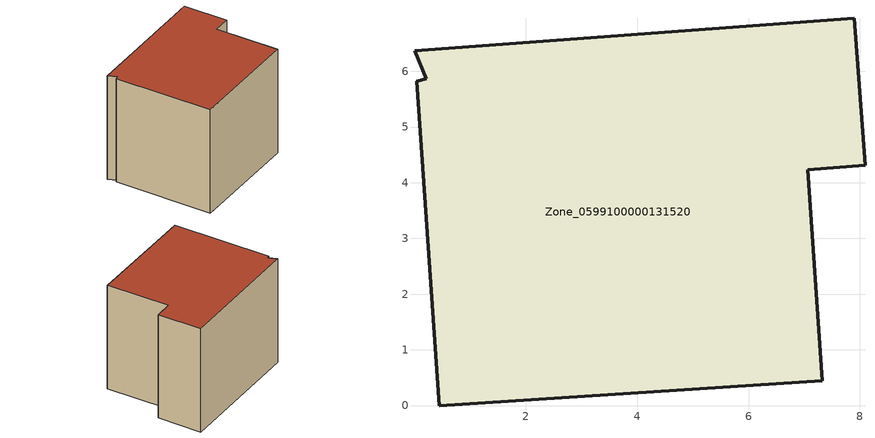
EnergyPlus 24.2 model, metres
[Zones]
Zone_0599100000131520
 floor ground (C_G): 0.45,0 0.04,5.82 0.21,5.87 0,6.37 7.9,6.95 8.09,4.31 7.06,4.23 7.32,0.45 z0
 wall outside (C_F): 0.45,0 7.32,0.45 7.06,4.23 8.09,4.31 7.9,6.95 0,6.37 0.21,5.87 0.04,5.82 0.45,0 z0:6.56
 roof outside (C_R): 0.04,5.82 0.45,0 7.32,0.45 7.06,4.23 8.09,4.31 7.9,6.95 0,6.37 0.21,5.87 z6.56
[BUILDING]
Pand.0599100000131520: North Axis=0; Terrain=City; Loads Convergence Tolerance Value=0.04; Temperature Convergence Tolerance Value=0.4; Solar Distribution=FullExterior; Maximum Number of Warmup Days=25; Minimum Number of Warmup Days=1
[Site:Location]
Rotterdam.The.Hague.AP_ZH_NLD Design_Conditions: Latitude=51.96; Longitude=4.45; Time Zone=1; Elevation=-4.5
[SITE:GROUNDTEMPERATURE:BUILDINGSURFACE]
18, 18, 18, 18, 18, 18, 18, 18, 18, 18, 18, 18
[MATERIAL] Thermal Absorptance=0.9; Solar Absorptance=0.7; Visible Absorptance=0.7
Name | Roughness | Thickness | Conductivity | Density | Specific Heat
G.TI.1946 | MediumSmooth | 0.15 | 1 | 540 | 1210
F.TI.1946 | Rough | 0.3 | 0.857143 | 1920 | 840
R.TI.1946 | MediumRough | 0.2 | 0.1 | 1500 | 1000
[CONSTRUCTION]
C_G: G.TI.1946
C_F: F.TI.1946
C_R: R.TI.1946
[ZONE]
Zone_0599100000131520: Type=1; Multiplier=1; Ceiling Height=Autocalculate; Volume=Autocalculate; Floor Area=autocalculate; Part of Total Floor Area=Yes
[ZONEINFILTRATION:DESIGNFLOWRATE]
Infil_Zone_0599100000131520: Zone or ZoneList or Space or SpaceList=Zone_0599100000131520; Schedule=AlwaysOn; Design Flow Rate Calculation Method=Flow/Area; Flow Rate per Floor Area=0.003; Constant Term Coefficient=1; Temperature Term Coefficient=0; Velocity Term Coefficient=0; Velocity Squared Term Coefficient=0
[HVACTEMPLATE:ZONE:IDEALLOADSAIRSYSTEM]
Zone_0599100000131520: Maximum Heating Supply Air Temperature=50; Minimum Cooling Supply Air Temperature=13; Maximum Heating Supply Air Humidity Ratio=0.0156; Minimum Cooling Supply Air Humidity Ratio=0.0077; Heating Limit=NoLimit; Cooling Limit=NoLimit; Dehumidification Control Type=ConstantSensibleHeatRatio; Cooling Sensible Heat Ratio=0.7; Dehumidification Setpoint=60; Humidification Control Type=None; Humidification Setpoint=30; Outdoor Air Method=None; Outdoor Air Flow Rate per Person=0.00944; Outdoor Air Flow Rate per Zone Floor Area=0; Outdoor Air Flow Rate per Zone=0; Demand Controlled Ventilation Type=None; Outdoor Air Economizer Type=NoEconomizer; Heat Recovery Type=None; Sensible Heat Recovery Effectiveness=0.7; Latent Heat Recovery Effectiveness=0.65
[ZONECONTROL:THERMOSTAT]
ThermostatControl_Zone_0599100000131520: Zone or ZoneList=Zone_0599100000131520; Control Type Schedule=DualSetpointControlType; Control 1=Thermostat_Zone_0599100000131520; Temperature Difference Between Cutout And Setpoint=0
[THERMOSTATSETPOINT:DUALSETPOINT]
Thermostat_Zone_0599100000131520: Heating Setpoint Temperature Schedule=HeatingSetpoint_Zone_0599100000131520; Cooling Setpoint Temperature Schedule=CoolingSetpoint_Zone_0599100000131520
[SCHEDULE:COMPACT]
HeatingSetpoint_Zone_0599100000131520: Through: 12/31, For: AllDays, Until: 24:00, 21
CoolingSetpoint_Zone_0599100000131520: Through: 12/31, For: AllDays, Until: 24:00, 24
DualSetpointControlType: Through: 12/31, For: AllDays, Until: 24:00, 4
AlwaysOn: Through: 12/31, For: AllDays, Until: 24:00, 1
